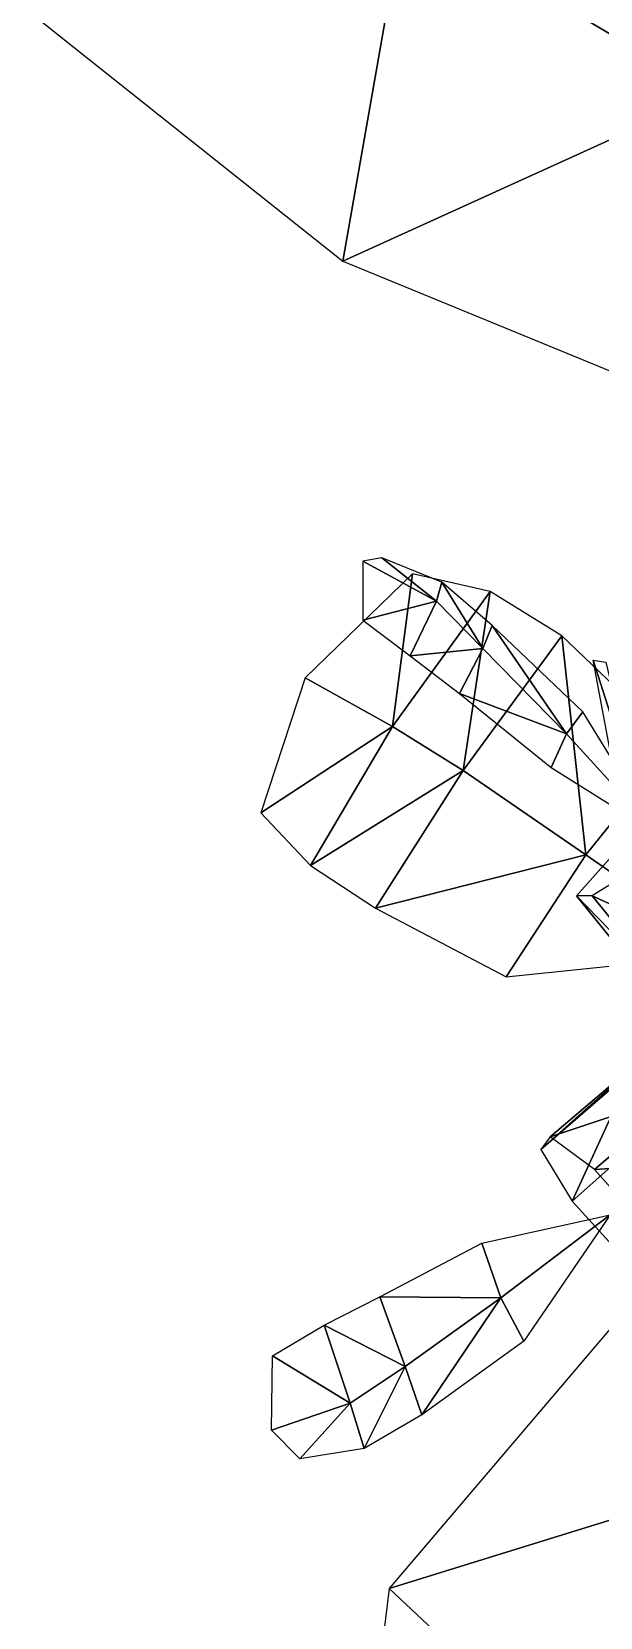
# Model space of a CAD drawing. Extents: x -6.8 to 6.8, y -29 to 29.
# Drawn here: x -2.69 to -1.338, y 8.034 to 11.8 of the extents above; entities that cross this region are included whole.
import ezdxf

# ---------------------------------------------------------------- set-up
doc = ezdxf.new("R2010")
doc.units = 0

msp = doc.modelspace()

# ---------------------------------------------------------------- linework, layer by layer
at = {"layer": 'flower_stems1', "color": 3}
for points in [[(-1.21246, 9.52233, 2.60504), (-1.39495, 9.74731, 2.56506), (-1.31744, 9.83483, 2.71752)], [(-1.04492, 9.60479, 2.30505), (-1.22497, 9.82983, 2.26507), (-1.35742, 9.74731, 2.37756)], [(-1.16168, 9.50732, 2.42004), (-1.39495, 9.74731, 2.56506), (-1.21246, 9.52233, 2.60504)], [(-1.16168, 9.50732, 2.42004), (-1.35742, 9.74731, 2.37756), (-1.39495, 9.74731, 2.56506)], [(-1.04492, 9.60479, 2.30505), (-1.35742, 9.74731, 2.37756), (-1.16168, 9.50732, 2.42004)], [(-1.22497, 9.37231, 3.48004), (-1.45745, 9.1748, 3.54254), (-1.47991, 9.14483, 3.35504)], [(-1.22497, 9.37231, 3.48004), (-1.47991, 9.14483, 3.35504), (-1.26245, 9.33233, 3.29754)], [(-1.13494, 9.28228, 3.62255), (-1.45745, 9.1748, 3.54254), (-1.22497, 9.37231, 3.48004)], [(-1.26245, 9.33233, 3.29754), (-1.47991, 9.14483, 3.35504), (-1.40496, 9.02233, 3.22753)], [(-1.26245, 9.33233, 3.29754), (-1.40496, 9.02233, 3.22753), (-1.22247, 9.18481, 3.18005)], [(-1.13494, 9.28228, 3.62255), (-1.35247, 9.09729, 3.68005), (-1.45745, 9.1748, 3.54254)], [(-1.03997, 9.1173, 3.64007), (-1.35247, 9.09729, 3.68005), (-1.13494, 9.28228, 3.62255)], [(-1.22247, 9.18481, 3.18005), (-1.40496, 9.02233, 3.22753), (-1.27746, 8.88232, 3.23504)], [(-1.03997, 9.1173, 3.64007), (-1.22497, 8.95483, 3.68682), (-1.35247, 9.09729, 3.68005)]]:
    msp.add_3dface(points, dxfattribs=at)
at = {"layer": 'flowers0', "color": 1}
for points in [[(-1.72747, 10.44732, 2.41754), (-1.85742, 10.5498, 2.68383), (-1.90246, 10.54229, 2.39758)], [(-1.72747, 10.44732, 2.41754), (-1.71496, 10.4923, 2.73754), (-1.85742, 10.5498, 2.68383)], [(-1.83245, 10.14984, 3.20483), (-1.78497, 10.51232, 3.35253), (-2.03997, 10.26483, 3.28253)], [(-1.90246, 10.54229, 2.39758), (-1.90246, 10.40234, 2.16754), (-1.72747, 10.44732, 2.41754)], [(-1.83245, 10.14984, 3.20483), (-1.59997, 10.47058, 3.29003), (-1.78497, 10.51232, 3.35253)], [(-1.66442, 10.04479, 3.19708), (-1.59997, 10.47058, 3.29003), (-1.83245, 10.14984, 3.20483)], [(-1.61743, 10.33483, 2.43829), (-1.71496, 10.4923, 2.73754), (-1.72747, 10.44732, 2.41754)], [(-1.59497, 10.38983, 2.75756), (-1.71496, 10.4923, 2.73754), (-1.61743, 10.33483, 2.43829)], [(-1.42993, 10.3648, 3.26757), (-1.59997, 10.47058, 3.29003), (-1.66442, 10.04479, 3.19708)], [(-1.72747, 10.44732, 2.41754), (-1.90246, 10.40234, 2.16754), (-1.78997, 10.31732, 2.14257)], [(-1.72747, 10.44732, 2.41754), (-1.78997, 10.31732, 2.14257), (-1.61743, 10.33483, 2.43829)], [(-1.42993, 10.3648, 3.26757), (-1.66442, 10.04479, 3.19708), (-1.37243, 9.84478, 3.18505)], [(-1.59497, 10.38983, 2.75756), (-1.61743, 10.33483, 2.43829), (-1.4187, 10.13232, 2.46752)], [(-1.37994, 10.18481, 2.73004), (-1.59497, 10.38983, 2.75756), (-1.4187, 10.13232, 2.46752)], [(-1.1607, 10.10729, 3.21752), (-1.42993, 10.3648, 3.26757), (-1.37243, 9.84478, 3.18505)], [(-1.61743, 10.33483, 2.43829), (-1.78997, 10.31732, 2.14257), (-1.67279, 10.22833, 2.15258)], [(-1.61743, 10.33483, 2.43829), (-1.67279, 10.22833, 2.15258), (-1.4187, 10.13232, 2.46752)], [(-1.23992, 9.94482, 1.16003), (-1.35491, 10.30731, 1.10253), (-1.32495, 10.3023, 1.27758)], [(-1.30242, 10.02484, 0.93005), (-1.35491, 10.30731, 1.10253), (-1.23992, 9.94482, 1.16003)], [(-2.03997, 10.26483, 3.28253), (-2.14495, 9.94482, 3.29754), (-1.83245, 10.14984, 3.20483)], [(-1.4187, 10.13232, 2.46752), (-1.67279, 10.22833, 2.15258), (-1.45495, 10.0523, 2.20526)], [(-1.19995, 9.89233, 2.50506), (-1.37994, 10.18481, 2.73004), (-1.4187, 10.13232, 2.46752)], [(-1.83245, 10.14984, 3.20483), (-2.14495, 9.94482, 3.29754), (-2.02746, 9.81982, 3.25006)], [(-1.83245, 10.14984, 3.20483), (-2.02746, 9.81982, 3.25006), (-1.66442, 10.04479, 3.19708)], [(-1.4187, 10.13232, 2.46752), (-1.45495, 10.0523, 2.20526), (-1.19995, 9.89233, 2.50506)], [(-1.03247, 9.6098, 3.18579), (-1.1607, 10.10729, 3.21752), (-1.37243, 9.84478, 3.18505)], [(-1.66442, 10.04479, 3.19708), (-2.02746, 9.81982, 3.25006), (-1.87243, 9.71807, 3.21508)], [(-1.66442, 10.04479, 3.19708), (-1.87243, 9.71807, 3.21508), (-1.37243, 9.84478, 3.18505)], [(-1.37243, 9.84478, 3.18505), (-1.87243, 9.71807, 3.21508), (-1.56243, 9.5548, 3.17254)], [(-1.37243, 9.84478, 3.18505), (-1.56243, 9.5548, 3.17254), (-1.03247, 9.6098, 3.18579)], [(-1.57495, 8.79229, 3.51007), (-1.61993, 8.9223, 3.75006), (-1.31494, 8.9898, 3.45666)], [(-1.31494, 8.9898, 3.45666), (-1.51995, 8.68981, 3.26757), (-1.57495, 8.79229, 3.51007)], [(-1.57495, 8.79229, 3.51007), (-1.86242, 8.79479, 3.80755), (-1.61993, 8.9223, 3.75006)], [(-1.80242, 8.62982, 3.55255), (-1.99493, 8.72729, 3.82006), (-1.86242, 8.79479, 3.80755)], [(-1.80242, 8.62982, 3.55255), (-1.86242, 8.79479, 3.80755), (-1.57495, 8.79229, 3.51007)], [(-1.76245, 8.51483, 3.25256), (-1.80242, 8.62982, 3.55255), (-1.57495, 8.79229, 3.51007)], [(-1.51995, 8.68981, 3.26757), (-1.76245, 8.51483, 3.25256), (-1.57495, 8.79229, 3.51007)], [(-1.93267, 8.54229, 3.58007), (-2.11743, 8.65484, 3.79754), (-1.99493, 8.72729, 3.82006)], [(-1.93267, 8.54229, 3.58007), (-1.99493, 8.72729, 3.82006), (-1.80242, 8.62982, 3.55255)], [(-2.11993, 8.47833, 3.59503), (-2.11743, 8.65484, 3.79754), (-1.93267, 8.54229, 3.58007)], [(-1.80242, 8.62982, 3.55255), (-1.89996, 8.43481, 3.27508), (-1.93267, 8.54229, 3.58007)], [(-1.76245, 8.51483, 3.25256), (-1.89996, 8.43481, 3.27508), (-1.80242, 8.62982, 3.55255)], [(-1.93267, 8.54229, 3.58007), (-2.05242, 8.40979, 3.32006), (-2.11993, 8.47833, 3.59503)], [(-1.93267, 8.54229, 3.58007), (-1.89996, 8.43481, 3.27508), (-2.05242, 8.40979, 3.32006)]]:
    msp.add_3dface(points, dxfattribs=at)
at = {"layer": 'leaves2', "color": 3}
for points in [[(-1.07495, 11.65234, 1.27008), (-1.56994, 13.15484, 1.54754), (-1.80493, 12.08483, 0.89257)], [(-1.07495, 11.65234, 1.27008), (-0.95745, 12.6123, 1.87506), (-1.56994, 13.15484, 1.54754)], [(-1.80493, 12.08483, 0.89257), (-2.68994, 11.84234, -0.34741), (-1.94995, 11.25482, 0.16003)], [(-1.94995, 11.25482, 0.16003), (-1.07495, 11.65234, 1.27008), (-1.80493, 12.08483, 0.89257)], [(-1.94995, 11.25482, 0.16003), (-1.28497, 10.98181, 0.68658), (-1.07495, 11.65234, 1.27008)], [(-1.00744, 9.07983, 9.67755), (-1.83996, 8.10229, 8.38006), (-1.07244, 8.33984, 8.62756)], [(-1.07244, 8.33984, 8.62756), (-1.83996, 8.10229, 8.38006), (-0.88494, 7.20483, 8.02008)], [(-0.88494, 7.20483, 8.02008), (-1.83996, 8.10229, 8.38006), (-1.96746, 7.05981, 8.00256)]]:
    msp.add_3dface(points, dxfattribs=at)

doc.saveas('drawing.dxf')
